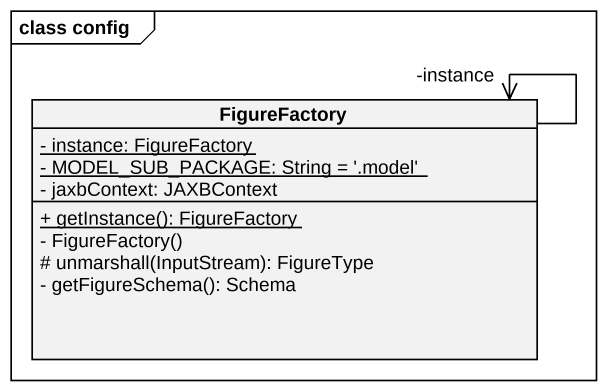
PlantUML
@startuml
mainframe class config
hide circle
hide empty members
skinparam classAttributeIconSize 0
class FigureFactory {
  {static} - instance: FigureFactory
  {static} - MODEL_SUB_PACKAGE: String = '.model'
  - jaxbContext: JAXBContext
  {static} + getInstance(): FigureFactory
  - FigureFactory()
  # unmarshall(InputStream): FigureType
  - getFigureSchema(): Schema
}
FigureFactory --> "-instance" FigureFactory
@enduml
